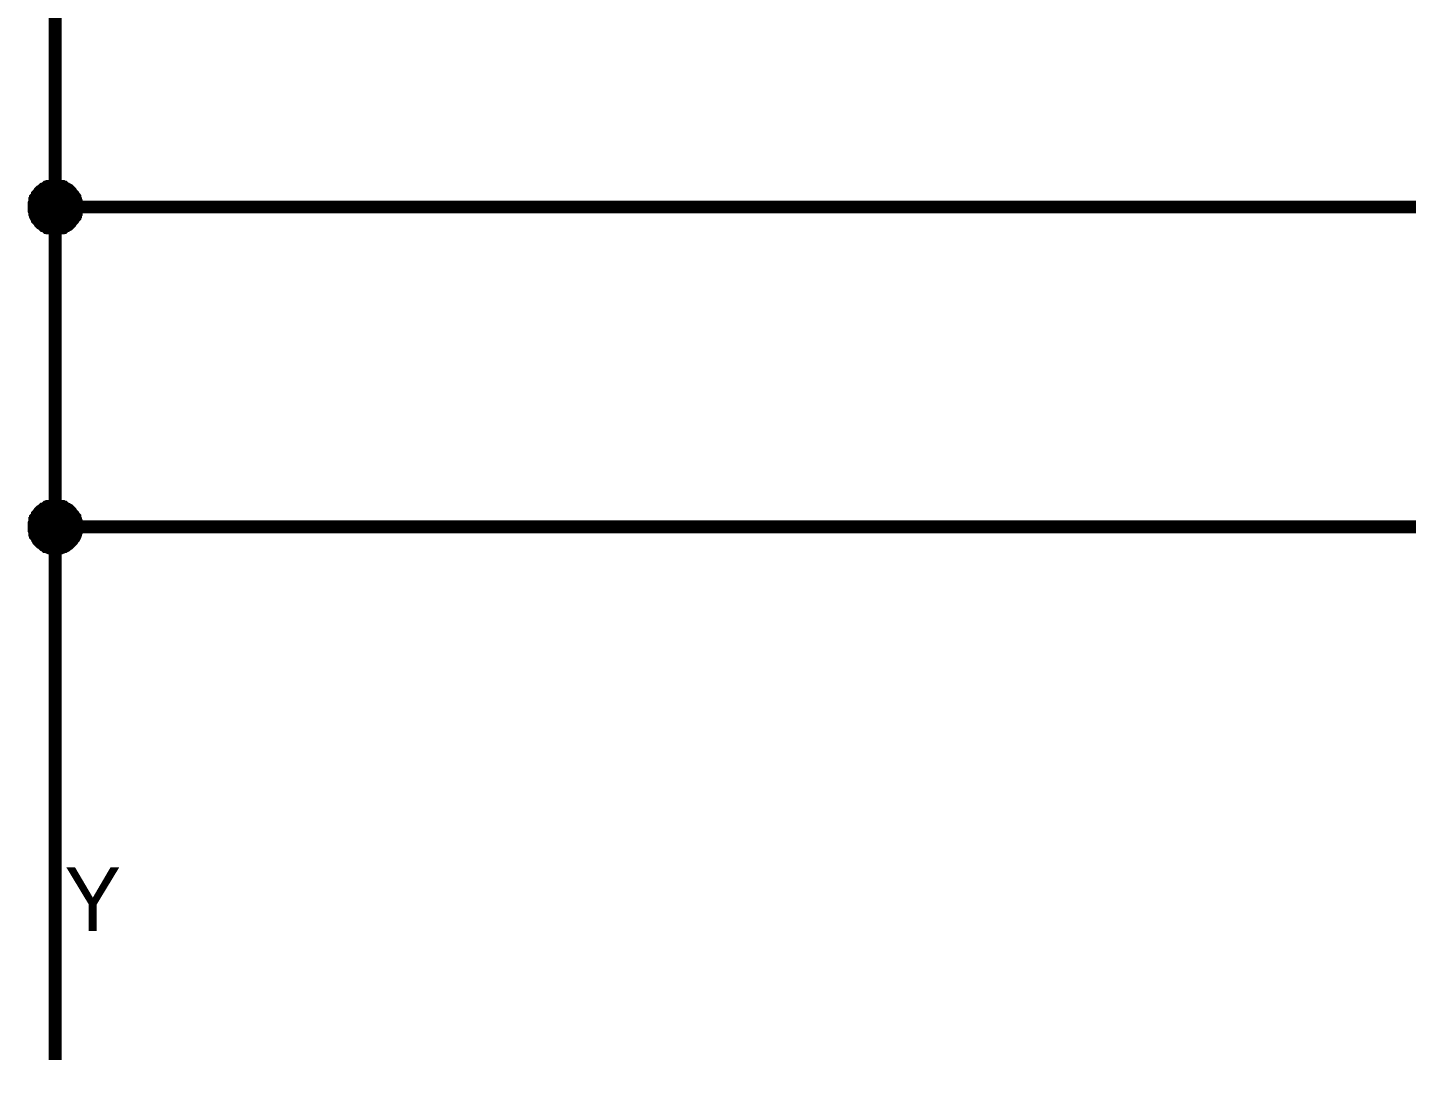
# Model space of a CAD drawing. Header units: millimetres. Extents: x 0 to 841, y 0 to 594.
# Drawn here: x 106.96 to 139.3, y 459.84 to 484.21 of the extents above; entities that cross this region are included whole.
import ezdxf

# ---------------------------------------------------------------- set-up
doc = ezdxf.new("R2010")
doc.units = ezdxf.units.MM
doc.layers.add('Sheet', color=255, linetype='Continuous')

msp = doc.modelspace()

# ---------------------------------------------------------------- linework, layer by layer
at = {"layer": 'Sheet', "const_width": 0.3}
for points in [[(150.094, 514.997), (107.609, 514.997), (107.609, 480), (107.609, 472.497), (107.609, 459.993)], [(107.113, 480), (107.113, 480.031), (107.113, 480.046), (107.113, 480.078), (107.128, 480.109), (107.128, 480.124), (107.128, 480.155), (107.144, 480.171), (107.144, 480.202), (107.159, 480.217), (107.175, 480.233), (107.19, 480.264), (107.19, 480.279), (107.206, 480.295), (107.221, 480.311), (107.237, 480.342), (107.252, 480.357), (107.268, 480.373), (107.299, 480.388), (107.314, 480.404), (107.33, 480.419), (107.346, 480.419), (107.377, 480.435), (107.392, 480.45), (107.408, 480.466), (107.439, 480.466), (107.454, 480.481), (107.485, 480.481), (107.501, 480.481), (107.532, 480.497), (107.563, 480.497), (107.578, 480.497), (107.609, 480.497)], [(107.113, 480), (107.113, 480.031), (107.113, 480.046), (107.113, 480.078), (107.128, 480.109), (107.128, 480.124), (107.128, 480.155), (107.144, 480.171), (107.144, 480.202), (107.159, 480.217), (107.175, 480.233), (107.19, 480.264), (107.19, 480.279), (107.206, 480.295), (107.221, 480.311), (107.237, 480.342), (107.252, 480.357), (107.268, 480.373), (107.299, 480.388), (107.314, 480.404), (107.33, 480.419), (107.346, 480.419), (107.377, 480.435), (107.392, 480.45), (107.408, 480.466), (107.439, 480.466), (107.454, 480.481), (107.485, 480.481), (107.501, 480.481), (107.532, 480.497), (107.563, 480.497), (107.578, 480.497), (107.609, 480.497)], [(107.113, 480), (107.113, 480.031), (107.113, 480.046), (107.113, 480.078), (107.128, 480.109), (107.128, 480.124), (107.128, 480.155), (107.144, 480.171), (107.144, 480.202), (107.159, 480.217), (107.175, 480.233), (107.19, 480.264), (107.19, 480.279), (107.206, 480.295), (107.221, 480.311), (107.237, 480.342), (107.252, 480.357), (107.268, 480.373), (107.299, 480.388), (107.314, 480.404), (107.33, 480.419), (107.346, 480.419), (107.377, 480.435), (107.392, 480.45), (107.408, 480.466), (107.439, 480.466), (107.454, 480.481), (107.485, 480.481), (107.501, 480.481), (107.532, 480.497), (107.563, 480.497), (107.578, 480.497), (107.609, 480.497)], [(107.113, 480), (107.113, 480.031), (107.113, 480.046), (107.113, 480.078), (107.128, 480.109), (107.128, 480.124), (107.128, 480.155), (107.144, 480.171), (107.144, 480.202), (107.159, 480.217), (107.175, 480.233), (107.19, 480.264), (107.19, 480.279), (107.206, 480.295), (107.221, 480.311), (107.237, 480.342), (107.252, 480.357), (107.268, 480.373), (107.299, 480.388), (107.314, 480.404), (107.33, 480.419), (107.346, 480.419), (107.377, 480.435), (107.392, 480.45), (107.408, 480.466), (107.439, 480.466), (107.454, 480.481), (107.485, 480.481), (107.501, 480.481), (107.532, 480.497), (107.563, 480.497), (107.578, 480.497), (107.609, 480.497)], [(107.113, 480), (107.113, 480.031), (107.113, 480.046), (107.113, 480.078), (107.128, 480.109), (107.128, 480.124), (107.128, 480.155), (107.144, 480.171), (107.144, 480.202), (107.159, 480.217), (107.175, 480.233), (107.19, 480.264), (107.19, 480.279), (107.206, 480.295), (107.221, 480.311), (107.237, 480.342), (107.252, 480.357), (107.268, 480.373), (107.299, 480.388), (107.314, 480.404), (107.33, 480.419), (107.346, 480.419), (107.377, 480.435), (107.392, 480.45), (107.408, 480.466), (107.439, 480.466), (107.454, 480.481), (107.485, 480.481), (107.501, 480.481), (107.532, 480.497), (107.563, 480.497), (107.578, 480.497), (107.609, 480.497)], [(107.113, 480), (107.113, 480.031), (107.113, 480.046), (107.113, 480.078), (107.128, 480.109), (107.128, 480.124), (107.128, 480.155), (107.144, 480.171), (107.144, 480.202), (107.159, 480.217), (107.175, 480.233), (107.19, 480.264), (107.19, 480.279), (107.206, 480.295), (107.221, 480.311), (107.237, 480.342), (107.252, 480.357), (107.268, 480.373), (107.299, 480.388), (107.314, 480.404), (107.33, 480.419), (107.346, 480.419), (107.377, 480.435), (107.392, 480.45), (107.408, 480.466), (107.439, 480.466), (107.454, 480.481), (107.485, 480.481), (107.501, 480.481), (107.532, 480.497), (107.563, 480.497), (107.578, 480.497), (107.609, 480.497)], [(107.113, 480), (107.113, 480.031), (107.113, 480.046), (107.113, 480.078), (107.128, 480.109), (107.128, 480.124), (107.128, 480.155), (107.144, 480.171), (107.144, 480.202), (107.159, 480.217), (107.175, 480.233), (107.19, 480.264), (107.19, 480.279), (107.206, 480.295), (107.221, 480.311), (107.237, 480.342), (107.252, 480.357), (107.268, 480.373), (107.299, 480.388), (107.314, 480.404), (107.33, 480.419), (107.346, 480.419), (107.377, 480.435), (107.392, 480.45), (107.408, 480.466), (107.439, 480.466), (107.454, 480.481), (107.485, 480.481), (107.501, 480.481), (107.532, 480.497), (107.563, 480.497), (107.578, 480.497), (107.609, 480.497)], [(107.113, 480), (107.113, 480.031), (107.113, 480.046), (107.113, 480.078), (107.128, 480.109), (107.128, 480.124), (107.128, 480.155), (107.144, 480.171), (107.144, 480.202), (107.159, 480.217), (107.175, 480.233), (107.19, 480.264), (107.19, 480.279), (107.206, 480.295), (107.221, 480.311), (107.237, 480.342), (107.252, 480.357), (107.268, 480.373), (107.299, 480.388), (107.314, 480.404), (107.33, 480.419), (107.346, 480.419), (107.377, 480.435), (107.392, 480.45), (107.408, 480.466), (107.439, 480.466), (107.454, 480.481), (107.485, 480.481), (107.501, 480.481), (107.532, 480.497), (107.563, 480.497), (107.578, 480.497), (107.609, 480.497)], [(107.609, 480.497), (107.609, 480.497)], [(107.609, 480.497), (107.641, 480.497), (107.656, 480.497), (107.687, 480.497), (107.718, 480.481), (107.734, 480.481), (107.765, 480.481), (107.78, 480.466), (107.811, 480.466), (107.827, 480.45), (107.858, 480.435), (107.873, 480.419), (107.889, 480.419), (107.92, 480.404), (107.936, 480.388), (107.951, 480.373), (107.967, 480.357), (107.982, 480.342), (107.998, 480.311), (108.013, 480.295), (108.029, 480.279), (108.044, 480.264), (108.06, 480.233), (108.075, 480.217), (108.075, 480.202), (108.091, 480.171), (108.091, 480.155), (108.106, 480.124), (108.106, 480.109), (108.122, 480.078), (108.122, 480.046), (108.122, 480.031), (108.122, 480)], [(107.609, 480.497), (107.609, 480.497)], [(107.609, 480.497), (107.641, 480.497), (107.656, 480.497), (107.687, 480.497), (107.718, 480.481), (107.734, 480.481), (107.765, 480.481), (107.78, 480.466), (107.811, 480.466), (107.827, 480.45), (107.858, 480.435), (107.873, 480.419), (107.889, 480.419), (107.92, 480.404), (107.936, 480.388), (107.951, 480.373), (107.967, 480.357), (107.982, 480.342), (107.998, 480.311), (108.013, 480.295), (108.029, 480.279), (108.044, 480.264), (108.06, 480.233), (108.075, 480.217), (108.075, 480.202), (108.091, 480.171), (108.091, 480.155), (108.106, 480.124), (108.106, 480.109), (108.122, 480.078), (108.122, 480.046), (108.122, 480.031), (108.122, 480)], [(107.609, 480.497), (107.609, 480.497)], [(107.609, 480.497), (107.641, 480.497), (107.656, 480.497), (107.687, 480.497), (107.718, 480.481), (107.734, 480.481), (107.765, 480.481), (107.78, 480.466), (107.811, 480.466), (107.827, 480.45), (107.858, 480.435), (107.873, 480.419), (107.889, 480.419), (107.92, 480.404), (107.936, 480.388), (107.951, 480.373), (107.967, 480.357), (107.982, 480.342), (107.998, 480.311), (108.013, 480.295), (108.029, 480.279), (108.044, 480.264), (108.06, 480.233), (108.075, 480.217), (108.075, 480.202), (108.091, 480.171), (108.091, 480.155), (108.106, 480.124), (108.106, 480.109), (108.122, 480.078), (108.122, 480.046), (108.122, 480.031), (108.122, 480)], [(107.609, 480.497), (107.609, 480.497)], [(107.609, 480.497), (107.641, 480.497), (107.656, 480.497), (107.687, 480.497), (107.718, 480.481), (107.734, 480.481), (107.765, 480.481), (107.78, 480.466), (107.811, 480.466), (107.827, 480.45), (107.858, 480.435), (107.873, 480.419), (107.889, 480.419), (107.92, 480.404), (107.936, 480.388), (107.951, 480.373), (107.967, 480.357), (107.982, 480.342), (107.998, 480.311), (108.013, 480.295), (108.029, 480.279), (108.044, 480.264), (108.06, 480.233), (108.075, 480.217), (108.075, 480.202), (108.091, 480.171), (108.091, 480.155), (108.106, 480.124), (108.106, 480.109), (108.122, 480.078), (108.122, 480.046), (108.122, 480.031), (108.122, 480)], [(107.609, 480.497), (107.609, 480.497)], [(107.609, 480.497), (107.641, 480.497), (107.656, 480.497), (107.687, 480.497), (107.718, 480.481), (107.734, 480.481), (107.765, 480.481), (107.78, 480.466), (107.811, 480.466), (107.827, 480.45), (107.858, 480.435), (107.873, 480.419), (107.889, 480.419), (107.92, 480.404), (107.936, 480.388), (107.951, 480.373), (107.967, 480.357), (107.982, 480.342), (107.998, 480.311), (108.013, 480.295), (108.029, 480.279), (108.044, 480.264), (108.06, 480.233), (108.075, 480.217), (108.075, 480.202), (108.091, 480.171), (108.091, 480.155), (108.106, 480.124), (108.106, 480.109), (108.122, 480.078), (108.122, 480.046), (108.122, 480.031), (108.122, 480)], [(107.609, 480.497), (107.609, 480.497)], [(107.609, 480.497), (107.641, 480.497), (107.656, 480.497), (107.687, 480.497), (107.718, 480.481), (107.734, 480.481), (107.765, 480.481), (107.78, 480.466), (107.811, 480.466), (107.827, 480.45), (107.858, 480.435), (107.873, 480.419), (107.889, 480.419), (107.92, 480.404), (107.936, 480.388), (107.951, 480.373), (107.967, 480.357), (107.982, 480.342), (107.998, 480.311), (108.013, 480.295), (108.029, 480.279), (108.044, 480.264), (108.06, 480.233), (108.075, 480.217), (108.075, 480.202), (108.091, 480.171), (108.091, 480.155), (108.106, 480.124), (108.106, 480.109), (108.122, 480.078), (108.122, 480.046), (108.122, 480.031), (108.122, 480)], [(107.609, 480.497), (107.609, 480.497)], [(107.609, 480.497), (107.641, 480.497), (107.656, 480.497), (107.687, 480.497), (107.718, 480.481), (107.734, 480.481), (107.765, 480.481), (107.78, 480.466), (107.811, 480.466), (107.827, 480.45), (107.858, 480.435), (107.873, 480.419), (107.889, 480.419), (107.92, 480.404), (107.936, 480.388), (107.951, 480.373), (107.967, 480.357), (107.982, 480.342), (107.998, 480.311), (108.013, 480.295), (108.029, 480.279), (108.044, 480.264), (108.06, 480.233), (108.075, 480.217), (108.075, 480.202), (108.091, 480.171), (108.091, 480.155), (108.106, 480.124), (108.106, 480.109), (108.122, 480.078), (108.122, 480.046), (108.122, 480.031), (108.122, 480)], [(107.609, 480.497), (107.609, 480.497)], [(107.609, 480.497), (107.641, 480.497), (107.656, 480.497), (107.687, 480.497), (107.718, 480.481), (107.734, 480.481), (107.765, 480.481), (107.78, 480.466), (107.811, 480.466), (107.827, 480.45), (107.858, 480.435), (107.873, 480.419), (107.889, 480.419), (107.92, 480.404), (107.936, 480.388), (107.951, 480.373), (107.967, 480.357), (107.982, 480.342), (107.998, 480.311), (108.013, 480.295), (108.029, 480.279), (108.044, 480.264), (108.06, 480.233), (108.075, 480.217), (108.075, 480.202), (108.091, 480.171), (108.091, 480.155), (108.106, 480.124), (108.106, 480.109), (108.122, 480.078), (108.122, 480.046), (108.122, 480.031), (108.122, 480)], [(107.609, 479.487), (107.578, 479.487), (107.563, 479.487), (107.532, 479.487), (107.501, 479.503), (107.485, 479.503), (107.454, 479.503), (107.439, 479.518), (107.408, 479.518), (107.392, 479.534), (107.377, 479.549), (107.346, 479.565), (107.33, 479.565), (107.314, 479.58), (107.299, 479.596), (107.268, 479.612), (107.252, 479.627), (107.237, 479.658), (107.221, 479.674), (107.206, 479.689), (107.19, 479.705), (107.19, 479.736), (107.175, 479.751), (107.159, 479.767), (107.144, 479.798), (107.144, 479.813), (107.128, 479.845), (107.128, 479.86), (107.128, 479.891), (107.113, 479.922), (107.113, 479.938), (107.113, 479.969), (107.113, 480)], [(107.113, 480), (107.113, 480)], [(107.609, 479.487), (107.578, 479.487), (107.563, 479.487), (107.532, 479.487), (107.501, 479.503), (107.485, 479.503), (107.454, 479.503), (107.439, 479.518), (107.408, 479.518), (107.392, 479.534), (107.377, 479.549), (107.346, 479.565), (107.33, 479.565), (107.314, 479.58), (107.299, 479.596), (107.268, 479.612), (107.252, 479.627), (107.237, 479.658), (107.221, 479.674), (107.206, 479.689), (107.19, 479.705), (107.19, 479.736), (107.175, 479.751), (107.159, 479.767), (107.144, 479.798), (107.144, 479.813), (107.128, 479.845), (107.128, 479.86), (107.128, 479.891), (107.113, 479.922), (107.113, 479.938), (107.113, 479.969), (107.113, 480)], [(107.113, 480), (107.113, 480)], [(107.609, 479.487), (107.578, 479.487), (107.563, 479.487), (107.532, 479.487), (107.501, 479.503), (107.485, 479.503), (107.454, 479.503), (107.439, 479.518), (107.408, 479.518), (107.392, 479.534), (107.377, 479.549), (107.346, 479.565), (107.33, 479.565), (107.314, 479.58), (107.299, 479.596), (107.268, 479.612), (107.252, 479.627), (107.237, 479.658), (107.221, 479.674), (107.206, 479.689), (107.19, 479.705), (107.19, 479.736), (107.175, 479.751), (107.159, 479.767), (107.144, 479.798), (107.144, 479.813), (107.128, 479.845), (107.128, 479.86), (107.128, 479.891), (107.113, 479.922), (107.113, 479.938), (107.113, 479.969), (107.113, 480)], [(107.113, 480), (107.113, 480)], [(107.609, 479.487), (107.578, 479.487), (107.563, 479.487), (107.532, 479.487), (107.501, 479.503), (107.485, 479.503), (107.454, 479.503), (107.439, 479.518), (107.408, 479.518), (107.392, 479.534), (107.377, 479.549), (107.346, 479.565), (107.33, 479.565), (107.314, 479.58), (107.299, 479.596), (107.268, 479.612), (107.252, 479.627), (107.237, 479.658), (107.221, 479.674), (107.206, 479.689), (107.19, 479.705), (107.19, 479.736), (107.175, 479.751), (107.159, 479.767), (107.144, 479.798), (107.144, 479.813), (107.128, 479.845), (107.128, 479.86), (107.128, 479.891), (107.113, 479.922), (107.113, 479.938), (107.113, 479.969), (107.113, 480)], [(107.113, 480), (107.113, 480)], [(107.609, 479.487), (107.578, 479.487), (107.563, 479.487), (107.532, 479.487), (107.501, 479.503), (107.485, 479.503), (107.454, 479.503), (107.439, 479.518), (107.408, 479.518), (107.392, 479.534), (107.377, 479.549), (107.346, 479.565), (107.33, 479.565), (107.314, 479.58), (107.299, 479.596), (107.268, 479.612), (107.252, 479.627), (107.237, 479.658), (107.221, 479.674), (107.206, 479.689), (107.19, 479.705), (107.19, 479.736), (107.175, 479.751), (107.159, 479.767), (107.144, 479.798), (107.144, 479.813), (107.128, 479.845), (107.128, 479.86), (107.128, 479.891), (107.113, 479.922), (107.113, 479.938), (107.113, 479.969), (107.113, 480)], [(107.113, 480), (107.113, 480)], [(107.609, 479.487), (107.578, 479.487), (107.563, 479.487), (107.532, 479.487), (107.501, 479.503), (107.485, 479.503), (107.454, 479.503), (107.439, 479.518), (107.408, 479.518), (107.392, 479.534), (107.377, 479.549), (107.346, 479.565), (107.33, 479.565), (107.314, 479.58), (107.299, 479.596), (107.268, 479.612), (107.252, 479.627), (107.237, 479.658), (107.221, 479.674), (107.206, 479.689), (107.19, 479.705), (107.19, 479.736), (107.175, 479.751), (107.159, 479.767), (107.144, 479.798), (107.144, 479.813), (107.128, 479.845), (107.128, 479.86), (107.128, 479.891), (107.113, 479.922), (107.113, 479.938), (107.113, 479.969), (107.113, 480)], [(107.113, 480), (107.113, 480)], [(107.609, 479.487), (107.578, 479.487), (107.563, 479.487), (107.532, 479.487), (107.501, 479.503), (107.485, 479.503), (107.454, 479.503), (107.439, 479.518), (107.408, 479.518), (107.392, 479.534), (107.377, 479.549), (107.346, 479.565), (107.33, 479.565), (107.314, 479.58), (107.299, 479.596), (107.268, 479.612), (107.252, 479.627), (107.237, 479.658), (107.221, 479.674), (107.206, 479.689), (107.19, 479.705), (107.19, 479.736), (107.175, 479.751), (107.159, 479.767), (107.144, 479.798), (107.144, 479.813), (107.128, 479.845), (107.128, 479.86), (107.128, 479.891), (107.113, 479.922), (107.113, 479.938), (107.113, 479.969), (107.113, 480)], [(107.113, 480), (107.113, 480)], [(107.609, 479.487), (107.578, 479.487), (107.563, 479.487), (107.532, 479.487), (107.501, 479.503), (107.485, 479.503), (107.454, 479.503), (107.439, 479.518), (107.408, 479.518), (107.392, 479.534), (107.377, 479.549), (107.346, 479.565), (107.33, 479.565), (107.314, 479.58), (107.299, 479.596), (107.268, 479.612), (107.252, 479.627), (107.237, 479.658), (107.221, 479.674), (107.206, 479.689), (107.19, 479.705), (107.19, 479.736), (107.175, 479.751), (107.159, 479.767), (107.144, 479.798), (107.144, 479.813), (107.128, 479.845), (107.128, 479.86), (107.128, 479.891), (107.113, 479.922), (107.113, 479.938), (107.113, 479.969), (107.113, 480)], [(107.113, 480), (107.113, 480)], [(140.11, 480), (107.609, 480)], [(108.122, 480), (108.122, 479.969), (108.122, 479.938), (108.122, 479.922), (108.106, 479.891), (108.106, 479.86), (108.091, 479.845), (108.091, 479.813), (108.075, 479.798), (108.075, 479.767), (108.06, 479.751), (108.044, 479.736), (108.029, 479.705), (108.013, 479.689), (107.998, 479.674), (107.982, 479.658), (107.967, 479.627), (107.951, 479.612), (107.936, 479.596), (107.92, 479.58), (107.889, 479.565), (107.873, 479.565), (107.858, 479.549), (107.827, 479.534), (107.811, 479.518), (107.78, 479.518), (107.765, 479.503), (107.734, 479.503), (107.718, 479.503), (107.687, 479.487), (107.656, 479.487), (107.641, 479.487), (107.609, 479.487)], [(108.122, 480), (108.122, 479.969), (108.122, 479.938), (108.122, 479.922), (108.106, 479.891), (108.106, 479.86), (108.091, 479.845), (108.091, 479.813), (108.075, 479.798), (108.075, 479.767), (108.06, 479.751), (108.044, 479.736), (108.029, 479.705), (108.013, 479.689), (107.998, 479.674), (107.982, 479.658), (107.967, 479.627), (107.951, 479.612), (107.936, 479.596), (107.92, 479.58), (107.889, 479.565), (107.873, 479.565), (107.858, 479.549), (107.827, 479.534), (107.811, 479.518), (107.78, 479.518), (107.765, 479.503), (107.734, 479.503), (107.718, 479.503), (107.687, 479.487), (107.656, 479.487), (107.641, 479.487), (107.609, 479.487)], [(108.122, 480), (108.122, 479.969), (108.122, 479.938), (108.122, 479.922), (108.106, 479.891), (108.106, 479.86), (108.091, 479.845), (108.091, 479.813), (108.075, 479.798), (108.075, 479.767), (108.06, 479.751), (108.044, 479.736), (108.029, 479.705), (108.013, 479.689), (107.998, 479.674), (107.982, 479.658), (107.967, 479.627), (107.951, 479.612), (107.936, 479.596), (107.92, 479.58), (107.889, 479.565), (107.873, 479.565), (107.858, 479.549), (107.827, 479.534), (107.811, 479.518), (107.78, 479.518), (107.765, 479.503), (107.734, 479.503), (107.718, 479.503), (107.687, 479.487), (107.656, 479.487), (107.641, 479.487), (107.609, 479.487)], [(108.122, 480), (108.122, 479.969), (108.122, 479.938), (108.122, 479.922), (108.106, 479.891), (108.106, 479.86), (108.091, 479.845), (108.091, 479.813), (108.075, 479.798), (108.075, 479.767), (108.06, 479.751), (108.044, 479.736), (108.029, 479.705), (108.013, 479.689), (107.998, 479.674), (107.982, 479.658), (107.967, 479.627), (107.951, 479.612), (107.936, 479.596), (107.92, 479.58), (107.889, 479.565), (107.873, 479.565), (107.858, 479.549), (107.827, 479.534), (107.811, 479.518), (107.78, 479.518), (107.765, 479.503), (107.734, 479.503), (107.718, 479.503), (107.687, 479.487), (107.656, 479.487), (107.641, 479.487), (107.609, 479.487)], [(108.122, 480), (108.122, 479.969), (108.122, 479.938), (108.122, 479.922), (108.106, 479.891), (108.106, 479.86), (108.091, 479.845), (108.091, 479.813), (108.075, 479.798), (108.075, 479.767), (108.06, 479.751), (108.044, 479.736), (108.029, 479.705), (108.013, 479.689), (107.998, 479.674), (107.982, 479.658), (107.967, 479.627), (107.951, 479.612), (107.936, 479.596), (107.92, 479.58), (107.889, 479.565), (107.873, 479.565), (107.858, 479.549), (107.827, 479.534), (107.811, 479.518), (107.78, 479.518), (107.765, 479.503), (107.734, 479.503), (107.718, 479.503), (107.687, 479.487), (107.656, 479.487), (107.641, 479.487), (107.609, 479.487)], [(108.122, 480), (108.122, 479.969), (108.122, 479.938), (108.122, 479.922), (108.106, 479.891), (108.106, 479.86), (108.091, 479.845), (108.091, 479.813), (108.075, 479.798), (108.075, 479.767), (108.06, 479.751), (108.044, 479.736), (108.029, 479.705), (108.013, 479.689), (107.998, 479.674), (107.982, 479.658), (107.967, 479.627), (107.951, 479.612), (107.936, 479.596), (107.92, 479.58), (107.889, 479.565), (107.873, 479.565), (107.858, 479.549), (107.827, 479.534), (107.811, 479.518), (107.78, 479.518), (107.765, 479.503), (107.734, 479.503), (107.718, 479.503), (107.687, 479.487), (107.656, 479.487), (107.641, 479.487), (107.609, 479.487)], [(108.122, 480), (108.122, 479.969), (108.122, 479.938), (108.122, 479.922), (108.106, 479.891), (108.106, 479.86), (108.091, 479.845), (108.091, 479.813), (108.075, 479.798), (108.075, 479.767), (108.06, 479.751), (108.044, 479.736), (108.029, 479.705), (108.013, 479.689), (107.998, 479.674), (107.982, 479.658), (107.967, 479.627), (107.951, 479.612), (107.936, 479.596), (107.92, 479.58), (107.889, 479.565), (107.873, 479.565), (107.858, 479.549), (107.827, 479.534), (107.811, 479.518), (107.78, 479.518), (107.765, 479.503), (107.734, 479.503), (107.718, 479.503), (107.687, 479.487), (107.656, 479.487), (107.641, 479.487), (107.609, 479.487)], [(108.122, 480), (108.122, 479.969), (108.122, 479.938), (108.122, 479.922), (108.106, 479.891), (108.106, 479.86), (108.091, 479.845), (108.091, 479.813), (108.075, 479.798), (108.075, 479.767), (108.06, 479.751), (108.044, 479.736), (108.029, 479.705), (108.013, 479.689), (107.998, 479.674), (107.982, 479.658), (107.967, 479.627), (107.951, 479.612), (107.936, 479.596), (107.92, 479.58), (107.889, 479.565), (107.873, 479.565), (107.858, 479.549), (107.827, 479.534), (107.811, 479.518), (107.78, 479.518), (107.765, 479.503), (107.734, 479.503), (107.718, 479.503), (107.687, 479.487), (107.656, 479.487), (107.641, 479.487), (107.609, 479.487)], [(108.122, 480), (108.122, 480), (108.122, 480), (108.122, 480), (108.122, 480), (108.122, 480), (108.122, 480), (108.122, 480), (108.122, 480), (108.122, 480), (108.122, 480), (108.122, 480), (108.122, 480), (108.122, 480), (108.122, 480), (108.122, 480), (108.122, 480), (108.122, 480), (108.122, 480), (108.122, 480), (108.122, 480), (108.122, 480), (108.122, 480), (108.122, 480), (108.122, 480), (108.122, 480), (108.122, 480), (108.122, 480), (108.122, 480), (108.122, 480), (108.122, 480), (108.122, 480), (108.122, 480)], [(108.122, 480), (108.122, 480)], [(108.122, 480), (108.122, 480), (108.122, 480), (108.122, 480), (108.122, 480), (108.122, 480), (108.122, 480), (108.122, 480), (108.122, 480), (108.122, 480), (108.122, 480), (108.122, 480), (108.122, 480), (108.122, 480), (108.122, 480), (108.122, 480), (108.122, 480), (108.122, 480), (108.122, 480), (108.122, 480), (108.122, 480), (108.122, 480), (108.122, 480), (108.122, 480), (108.122, 480), (108.122, 480), (108.122, 480), (108.122, 480), (108.122, 480), (108.122, 480), (108.122, 480), (108.122, 480), (108.122, 480)], [(108.122, 480), (108.122, 480)], [(108.122, 480), (108.122, 480), (108.122, 480), (108.122, 480), (108.122, 480), (108.122, 480), (108.122, 480), (108.122, 480), (108.122, 480), (108.122, 480), (108.122, 480), (108.122, 480), (108.122, 480), (108.122, 480), (108.122, 480), (108.122, 480), (108.122, 480), (108.122, 480), (108.122, 480), (108.122, 480), (108.122, 480), (108.122, 480), (108.122, 480), (108.122, 480), (108.122, 480), (108.122, 480), (108.122, 480), (108.122, 480), (108.122, 480), (108.122, 480), (108.122, 480), (108.122, 480), (108.122, 480)], [(108.122, 480), (108.122, 480)], [(108.122, 480), (108.122, 480), (108.122, 480), (108.122, 480), (108.122, 480), (108.122, 480), (108.122, 480), (108.122, 480), (108.122, 480), (108.122, 480), (108.122, 480), (108.122, 480), (108.122, 480), (108.122, 480), (108.122, 480), (108.122, 480), (108.122, 480), (108.122, 480), (108.122, 480), (108.122, 480), (108.122, 480), (108.122, 480), (108.122, 480), (108.122, 480), (108.122, 480), (108.122, 480), (108.122, 480), (108.122, 480), (108.122, 480), (108.122, 480), (108.122, 480), (108.122, 480), (108.122, 480)], [(108.122, 480), (108.122, 480)], [(108.122, 480), (108.122, 480), (108.122, 480), (108.122, 480), (108.122, 480), (108.122, 480), (108.122, 480), (108.122, 480), (108.122, 480), (108.122, 480), (108.122, 480), (108.122, 480), (108.122, 480), (108.122, 480), (108.122, 480), (108.122, 480), (108.122, 480), (108.122, 480), (108.122, 480), (108.122, 480), (108.122, 480), (108.122, 480), (108.122, 480), (108.122, 480), (108.122, 480), (108.122, 480), (108.122, 480), (108.122, 480), (108.122, 480), (108.122, 480), (108.122, 480), (108.122, 480), (108.122, 480)], [(108.122, 480), (108.122, 480)], [(108.122, 480), (108.122, 480), (108.122, 480), (108.122, 480), (108.122, 480), (108.122, 480), (108.122, 480), (108.122, 480), (108.122, 480), (108.122, 480), (108.122, 480), (108.122, 480), (108.122, 480), (108.122, 480), (108.122, 480), (108.122, 480), (108.122, 480), (108.122, 480), (108.122, 480), (108.122, 480), (108.122, 480), (108.122, 480), (108.122, 480), (108.122, 480), (108.122, 480), (108.122, 480), (108.122, 480), (108.122, 480), (108.122, 480), (108.122, 480), (108.122, 480), (108.122, 480), (108.122, 480)], [(108.122, 480), (108.122, 480)], [(108.122, 480), (108.122, 480), (108.122, 480), (108.122, 480), (108.122, 480), (108.122, 480), (108.122, 480), (108.122, 480), (108.122, 480), (108.122, 480), (108.122, 480), (108.122, 480), (108.122, 480), (108.122, 480), (108.122, 480), (108.122, 480), (108.122, 480), (108.122, 480), (108.122, 480), (108.122, 480), (108.122, 480), (108.122, 480), (108.122, 480), (108.122, 480), (108.122, 480), (108.122, 480), (108.122, 480), (108.122, 480), (108.122, 480), (108.122, 480), (108.122, 480), (108.122, 480), (108.122, 480)], [(108.122, 480), (108.122, 480)], [(108.122, 480), (108.122, 480), (108.122, 480), (108.122, 480), (108.122, 480), (108.122, 480), (108.122, 480), (108.122, 480), (108.122, 480), (108.122, 480), (108.122, 480), (108.122, 480), (108.122, 480), (108.122, 480), (108.122, 480), (108.122, 480), (108.122, 480), (108.122, 480), (108.122, 480), (108.122, 480), (108.122, 480), (108.122, 480), (108.122, 480), (108.122, 480), (108.122, 480), (108.122, 480), (108.122, 480), (108.122, 480), (108.122, 480), (108.122, 480), (108.122, 480), (108.122, 480), (108.122, 480)], [(108.122, 480), (108.122, 480)], [(107.113, 472.497), (107.113, 472.528), (107.113, 472.544), (107.113, 472.575), (107.128, 472.606), (107.128, 472.621), (107.128, 472.653), (107.144, 472.668), (107.144, 472.699), (107.159, 472.715), (107.175, 472.73), (107.19, 472.761), (107.19, 472.777), (107.206, 472.792), (107.221, 472.808), (107.237, 472.839), (107.252, 472.854), (107.268, 472.87), (107.299, 472.886), (107.314, 472.901), (107.33, 472.917), (107.346, 472.917), (107.377, 472.932), (107.392, 472.948), (107.408, 472.963), (107.439, 472.963), (107.454, 472.979), (107.485, 472.979), (107.501, 472.979), (107.532, 472.994), (107.563, 472.994), (107.578, 472.994), (107.609, 472.994)], [(107.113, 472.497), (107.113, 472.528), (107.113, 472.544), (107.113, 472.575), (107.128, 472.606), (107.128, 472.621), (107.128, 472.653), (107.144, 472.668), (107.144, 472.699), (107.159, 472.715), (107.175, 472.73), (107.19, 472.761), (107.19, 472.777), (107.206, 472.792), (107.221, 472.808), (107.237, 472.839), (107.252, 472.854), (107.268, 472.87), (107.299, 472.886), (107.314, 472.901), (107.33, 472.917), (107.346, 472.917), (107.377, 472.932), (107.392, 472.948), (107.408, 472.963), (107.439, 472.963), (107.454, 472.979), (107.485, 472.979), (107.501, 472.979), (107.532, 472.994), (107.563, 472.994), (107.578, 472.994), (107.609, 472.994)], [(107.113, 472.497), (107.113, 472.528), (107.113, 472.544), (107.113, 472.575), (107.128, 472.606), (107.128, 472.621), (107.128, 472.653), (107.144, 472.668), (107.144, 472.699), (107.159, 472.715), (107.175, 472.73), (107.19, 472.761), (107.19, 472.777), (107.206, 472.792), (107.221, 472.808), (107.237, 472.839), (107.252, 472.854), (107.268, 472.87), (107.299, 472.886), (107.314, 472.901), (107.33, 472.917), (107.346, 472.917), (107.377, 472.932), (107.392, 472.948), (107.408, 472.963), (107.439, 472.963), (107.454, 472.979), (107.485, 472.979), (107.501, 472.979), (107.532, 472.994), (107.563, 472.994), (107.578, 472.994), (107.609, 472.994)], [(107.113, 472.497), (107.113, 472.528), (107.113, 472.544), (107.113, 472.575), (107.128, 472.606), (107.128, 472.621), (107.128, 472.653), (107.144, 472.668), (107.144, 472.699), (107.159, 472.715), (107.175, 472.73), (107.19, 472.761), (107.19, 472.777), (107.206, 472.792), (107.221, 472.808), (107.237, 472.839), (107.252, 472.854), (107.268, 472.87), (107.299, 472.886), (107.314, 472.901), (107.33, 472.917), (107.346, 472.917), (107.377, 472.932), (107.392, 472.948), (107.408, 472.963), (107.439, 472.963), (107.454, 472.979), (107.485, 472.979), (107.501, 472.979), (107.532, 472.994), (107.563, 472.994), (107.578, 472.994), (107.609, 472.994)], [(107.113, 472.497), (107.113, 472.528), (107.113, 472.544), (107.113, 472.575), (107.128, 472.606), (107.128, 472.621), (107.128, 472.653), (107.144, 472.668), (107.144, 472.699), (107.159, 472.715), (107.175, 472.73), (107.19, 472.761), (107.19, 472.777), (107.206, 472.792), (107.221, 472.808), (107.237, 472.839), (107.252, 472.854), (107.268, 472.87), (107.299, 472.886), (107.314, 472.901), (107.33, 472.917), (107.346, 472.917), (107.377, 472.932), (107.392, 472.948), (107.408, 472.963), (107.439, 472.963), (107.454, 472.979), (107.485, 472.979), (107.501, 472.979), (107.532, 472.994), (107.563, 472.994), (107.578, 472.994), (107.609, 472.994)], [(107.113, 472.497), (107.113, 472.528), (107.113, 472.544), (107.113, 472.575), (107.128, 472.606), (107.128, 472.621), (107.128, 472.653), (107.144, 472.668), (107.144, 472.699), (107.159, 472.715), (107.175, 472.73), (107.19, 472.761), (107.19, 472.777), (107.206, 472.792), (107.221, 472.808), (107.237, 472.839), (107.252, 472.854), (107.268, 472.87), (107.299, 472.886), (107.314, 472.901), (107.33, 472.917), (107.346, 472.917), (107.377, 472.932), (107.392, 472.948), (107.408, 472.963), (107.439, 472.963), (107.454, 472.979), (107.485, 472.979), (107.501, 472.979), (107.532, 472.994), (107.563, 472.994), (107.578, 472.994), (107.609, 472.994)], [(107.113, 472.497), (107.113, 472.528), (107.113, 472.544), (107.113, 472.575), (107.128, 472.606), (107.128, 472.621), (107.128, 472.653), (107.144, 472.668), (107.144, 472.699), (107.159, 472.715), (107.175, 472.73), (107.19, 472.761), (107.19, 472.777), (107.206, 472.792), (107.221, 472.808), (107.237, 472.839), (107.252, 472.854), (107.268, 472.87), (107.299, 472.886), (107.314, 472.901), (107.33, 472.917), (107.346, 472.917), (107.377, 472.932), (107.392, 472.948), (107.408, 472.963), (107.439, 472.963), (107.454, 472.979), (107.485, 472.979), (107.501, 472.979), (107.532, 472.994), (107.563, 472.994), (107.578, 472.994), (107.609, 472.994)], [(107.113, 472.497), (107.113, 472.528), (107.113, 472.544), (107.113, 472.575), (107.128, 472.606), (107.128, 472.621), (107.128, 472.653), (107.144, 472.668), (107.144, 472.699), (107.159, 472.715), (107.175, 472.73), (107.19, 472.761), (107.19, 472.777), (107.206, 472.792), (107.221, 472.808), (107.237, 472.839), (107.252, 472.854), (107.268, 472.87), (107.299, 472.886), (107.314, 472.901), (107.33, 472.917), (107.346, 472.917), (107.377, 472.932), (107.392, 472.948), (107.408, 472.963), (107.439, 472.963), (107.454, 472.979), (107.485, 472.979), (107.501, 472.979), (107.532, 472.994), (107.563, 472.994), (107.578, 472.994), (107.609, 472.994)], [(107.609, 472.994), (107.609, 472.994)], [(107.609, 472.994), (107.641, 472.994), (107.656, 472.994), (107.687, 472.994), (107.718, 472.979), (107.734, 472.979), (107.765, 472.979), (107.78, 472.963), (107.811, 472.963), (107.827, 472.948), (107.858, 472.932), (107.873, 472.917), (107.889, 472.917), (107.92, 472.901), (107.936, 472.886), (107.951, 472.87), (107.967, 472.854), (107.982, 472.839), (107.998, 472.808), (108.013, 472.792), (108.029, 472.777), (108.044, 472.761), (108.06, 472.73), (108.075, 472.715), (108.075, 472.699), (108.091, 472.668), (108.091, 472.653), (108.106, 472.621), (108.106, 472.606), (108.122, 472.575), (108.122, 472.544), (108.122, 472.528), (108.122, 472.497)], [(107.609, 472.994), (107.609, 472.994)], [(107.609, 472.994), (107.641, 472.994), (107.656, 472.994), (107.687, 472.994), (107.718, 472.979), (107.734, 472.979), (107.765, 472.979), (107.78, 472.963), (107.811, 472.963), (107.827, 472.948), (107.858, 472.932), (107.873, 472.917), (107.889, 472.917), (107.92, 472.901), (107.936, 472.886), (107.951, 472.87), (107.967, 472.854), (107.982, 472.839), (107.998, 472.808), (108.013, 472.792), (108.029, 472.777), (108.044, 472.761), (108.06, 472.73), (108.075, 472.715), (108.075, 472.699), (108.091, 472.668), (108.091, 472.653), (108.106, 472.621), (108.106, 472.606), (108.122, 472.575), (108.122, 472.544), (108.122, 472.528), (108.122, 472.497)], [(107.609, 472.994), (107.609, 472.994)], [(107.609, 472.994), (107.641, 472.994), (107.656, 472.994), (107.687, 472.994), (107.718, 472.979), (107.734, 472.979), (107.765, 472.979), (107.78, 472.963), (107.811, 472.963), (107.827, 472.948), (107.858, 472.932), (107.873, 472.917), (107.889, 472.917), (107.92, 472.901), (107.936, 472.886), (107.951, 472.87), (107.967, 472.854), (107.982, 472.839), (107.998, 472.808), (108.013, 472.792), (108.029, 472.777), (108.044, 472.761), (108.06, 472.73), (108.075, 472.715), (108.075, 472.699), (108.091, 472.668), (108.091, 472.653), (108.106, 472.621), (108.106, 472.606), (108.122, 472.575), (108.122, 472.544), (108.122, 472.528), (108.122, 472.497)], [(107.609, 472.994), (107.609, 472.994)], [(107.609, 472.994), (107.641, 472.994), (107.656, 472.994), (107.687, 472.994), (107.718, 472.979), (107.734, 472.979), (107.765, 472.979), (107.78, 472.963), (107.811, 472.963), (107.827, 472.948), (107.858, 472.932), (107.873, 472.917), (107.889, 472.917), (107.92, 472.901), (107.936, 472.886), (107.951, 472.87), (107.967, 472.854), (107.982, 472.839), (107.998, 472.808), (108.013, 472.792), (108.029, 472.777), (108.044, 472.761), (108.06, 472.73), (108.075, 472.715), (108.075, 472.699), (108.091, 472.668), (108.091, 472.653), (108.106, 472.621), (108.106, 472.606), (108.122, 472.575), (108.122, 472.544), (108.122, 472.528), (108.122, 472.497)], [(107.609, 472.994), (107.609, 472.994)], [(107.609, 472.994), (107.641, 472.994), (107.656, 472.994), (107.687, 472.994), (107.718, 472.979), (107.734, 472.979), (107.765, 472.979), (107.78, 472.963), (107.811, 472.963), (107.827, 472.948), (107.858, 472.932), (107.873, 472.917), (107.889, 472.917), (107.92, 472.901), (107.936, 472.886), (107.951, 472.87), (107.967, 472.854), (107.982, 472.839), (107.998, 472.808), (108.013, 472.792), (108.029, 472.777), (108.044, 472.761), (108.06, 472.73), (108.075, 472.715), (108.075, 472.699), (108.091, 472.668), (108.091, 472.653), (108.106, 472.621), (108.106, 472.606), (108.122, 472.575), (108.122, 472.544), (108.122, 472.528), (108.122, 472.497)], [(107.609, 472.994), (107.609, 472.994)], [(107.609, 472.994), (107.641, 472.994), (107.656, 472.994), (107.687, 472.994), (107.718, 472.979), (107.734, 472.979), (107.765, 472.979), (107.78, 472.963), (107.811, 472.963), (107.827, 472.948), (107.858, 472.932), (107.873, 472.917), (107.889, 472.917), (107.92, 472.901), (107.936, 472.886), (107.951, 472.87), (107.967, 472.854), (107.982, 472.839), (107.998, 472.808), (108.013, 472.792), (108.029, 472.777), (108.044, 472.761), (108.06, 472.73), (108.075, 472.715), (108.075, 472.699), (108.091, 472.668), (108.091, 472.653), (108.106, 472.621), (108.106, 472.606), (108.122, 472.575), (108.122, 472.544), (108.122, 472.528), (108.122, 472.497)], [(107.609, 472.994), (107.609, 472.994)], [(107.609, 472.994), (107.641, 472.994), (107.656, 472.994), (107.687, 472.994), (107.718, 472.979), (107.734, 472.979), (107.765, 472.979), (107.78, 472.963), (107.811, 472.963), (107.827, 472.948), (107.858, 472.932), (107.873, 472.917), (107.889, 472.917), (107.92, 472.901), (107.936, 472.886), (107.951, 472.87), (107.967, 472.854), (107.982, 472.839), (107.998, 472.808), (108.013, 472.792), (108.029, 472.777), (108.044, 472.761), (108.06, 472.73), (108.075, 472.715), (108.075, 472.699), (108.091, 472.668), (108.091, 472.653), (108.106, 472.621), (108.106, 472.606), (108.122, 472.575), (108.122, 472.544), (108.122, 472.528), (108.122, 472.497)], [(107.609, 472.994), (107.609, 472.994)], [(107.609, 472.994), (107.641, 472.994), (107.656, 472.994), (107.687, 472.994), (107.718, 472.979), (107.734, 472.979), (107.765, 472.979), (107.78, 472.963), (107.811, 472.963), (107.827, 472.948), (107.858, 472.932), (107.873, 472.917), (107.889, 472.917), (107.92, 472.901), (107.936, 472.886), (107.951, 472.87), (107.967, 472.854), (107.982, 472.839), (107.998, 472.808), (108.013, 472.792), (108.029, 472.777), (108.044, 472.761), (108.06, 472.73), (108.075, 472.715), (108.075, 472.699), (108.091, 472.668), (108.091, 472.653), (108.106, 472.621), (108.106, 472.606), (108.122, 472.575), (108.122, 472.544), (108.122, 472.528), (108.122, 472.497)], [(107.609, 471.985), (107.578, 471.985), (107.563, 471.985), (107.532, 471.985), (107.501, 472), (107.485, 472), (107.454, 472.016), (107.439, 472.016), (107.408, 472.031), (107.392, 472.031), (107.377, 472.047), (107.346, 472.062), (107.33, 472.078), (107.314, 472.093), (107.299, 472.109), (107.268, 472.124), (107.252, 472.14), (107.237, 472.155), (107.221, 472.171), (107.206, 472.187), (107.19, 472.218), (107.19, 472.233), (107.175, 472.249), (107.159, 472.28), (107.144, 472.295), (107.144, 472.326), (107.128, 472.342), (107.128, 472.373), (107.128, 472.388), (107.113, 472.42), (107.113, 472.451), (107.113, 472.466), (107.113, 472.497)], [(107.113, 472.497), (107.113, 472.497)], [(107.609, 471.985), (107.578, 471.985), (107.563, 471.985), (107.532, 471.985), (107.501, 472), (107.485, 472), (107.454, 472.016), (107.439, 472.016), (107.408, 472.031), (107.392, 472.031), (107.377, 472.047), (107.346, 472.062), (107.33, 472.078), (107.314, 472.093), (107.299, 472.109), (107.268, 472.124), (107.252, 472.14), (107.237, 472.155), (107.221, 472.171), (107.206, 472.187), (107.19, 472.218), (107.19, 472.233), (107.175, 472.249), (107.159, 472.28), (107.144, 472.295), (107.144, 472.326), (107.128, 472.342), (107.128, 472.373), (107.128, 472.388), (107.113, 472.42), (107.113, 472.451), (107.113, 472.466), (107.113, 472.497)], [(107.113, 472.497), (107.113, 472.497)], [(107.609, 471.985), (107.578, 471.985), (107.563, 471.985), (107.532, 471.985), (107.501, 472), (107.485, 472), (107.454, 472.016), (107.439, 472.016), (107.408, 472.031), (107.392, 472.031), (107.377, 472.047), (107.346, 472.062), (107.33, 472.078), (107.314, 472.093), (107.299, 472.109), (107.268, 472.124), (107.252, 472.14), (107.237, 472.155), (107.221, 472.171), (107.206, 472.187), (107.19, 472.218), (107.19, 472.233), (107.175, 472.249), (107.159, 472.28), (107.144, 472.295), (107.144, 472.326), (107.128, 472.342), (107.128, 472.373), (107.128, 472.388), (107.113, 472.42), (107.113, 472.451), (107.113, 472.466), (107.113, 472.497)], [(107.113, 472.497), (107.113, 472.497)], [(107.609, 471.985), (107.578, 471.985), (107.563, 471.985), (107.532, 471.985), (107.501, 472), (107.485, 472), (107.454, 472.016), (107.439, 472.016), (107.408, 472.031), (107.392, 472.031), (107.377, 472.047), (107.346, 472.062), (107.33, 472.078), (107.314, 472.093), (107.299, 472.109), (107.268, 472.124), (107.252, 472.14), (107.237, 472.155), (107.221, 472.171), (107.206, 472.187), (107.19, 472.218), (107.19, 472.233), (107.175, 472.249), (107.159, 472.28), (107.144, 472.295), (107.144, 472.326), (107.128, 472.342), (107.128, 472.373), (107.128, 472.388), (107.113, 472.42), (107.113, 472.451), (107.113, 472.466), (107.113, 472.497)], [(107.113, 472.497), (107.113, 472.497)], [(107.609, 471.985), (107.578, 471.985), (107.563, 471.985), (107.532, 471.985), (107.501, 472), (107.485, 472), (107.454, 472.016), (107.439, 472.016), (107.408, 472.031), (107.392, 472.031), (107.377, 472.047), (107.346, 472.062), (107.33, 472.078), (107.314, 472.093), (107.299, 472.109), (107.268, 472.124), (107.252, 472.14), (107.237, 472.155), (107.221, 472.171), (107.206, 472.187), (107.19, 472.218), (107.19, 472.233), (107.175, 472.249), (107.159, 472.28), (107.144, 472.295), (107.144, 472.326), (107.128, 472.342), (107.128, 472.373), (107.128, 472.388), (107.113, 472.42), (107.113, 472.451), (107.113, 472.466), (107.113, 472.497)], [(107.113, 472.497), (107.113, 472.497)], [(107.609, 471.985), (107.578, 471.985), (107.563, 471.985), (107.532, 471.985), (107.501, 472), (107.485, 472), (107.454, 472.016), (107.439, 472.016), (107.408, 472.031), (107.392, 472.031), (107.377, 472.047), (107.346, 472.062), (107.33, 472.078), (107.314, 472.093), (107.299, 472.109), (107.268, 472.124), (107.252, 472.14), (107.237, 472.155), (107.221, 472.171), (107.206, 472.187), (107.19, 472.218), (107.19, 472.233), (107.175, 472.249), (107.159, 472.28), (107.144, 472.295), (107.144, 472.326), (107.128, 472.342), (107.128, 472.373), (107.128, 472.388), (107.113, 472.42), (107.113, 472.451), (107.113, 472.466), (107.113, 472.497)], [(107.113, 472.497), (107.113, 472.497)], [(107.609, 471.985), (107.578, 471.985), (107.563, 471.985), (107.532, 471.985), (107.501, 472), (107.485, 472), (107.454, 472.016), (107.439, 472.016), (107.408, 472.031), (107.392, 472.031), (107.377, 472.047), (107.346, 472.062), (107.33, 472.078), (107.314, 472.093), (107.299, 472.109), (107.268, 472.124), (107.252, 472.14), (107.237, 472.155), (107.221, 472.171), (107.206, 472.187), (107.19, 472.218), (107.19, 472.233), (107.175, 472.249), (107.159, 472.28), (107.144, 472.295), (107.144, 472.326), (107.128, 472.342), (107.128, 472.373), (107.128, 472.388), (107.113, 472.42), (107.113, 472.451), (107.113, 472.466), (107.113, 472.497)], [(107.113, 472.497), (107.113, 472.497)], [(107.609, 471.985), (107.578, 471.985), (107.563, 471.985), (107.532, 471.985), (107.501, 472), (107.485, 472), (107.454, 472.016), (107.439, 472.016), (107.408, 472.031), (107.392, 472.031), (107.377, 472.047), (107.346, 472.062), (107.33, 472.078), (107.314, 472.093), (107.299, 472.109), (107.268, 472.124), (107.252, 472.14), (107.237, 472.155), (107.221, 472.171), (107.206, 472.187), (107.19, 472.218), (107.19, 472.233), (107.175, 472.249), (107.159, 472.28), (107.144, 472.295), (107.144, 472.326), (107.128, 472.342), (107.128, 472.373), (107.128, 472.388), (107.113, 472.42), (107.113, 472.451), (107.113, 472.466), (107.113, 472.497)], [(107.113, 472.497), (107.113, 472.497)], [(140.11, 472.497), (107.609, 472.497)], [(108.122, 472.497), (108.122, 472.466), (108.122, 472.451), (108.122, 472.42), (108.106, 472.388), (108.106, 472.373), (108.091, 472.342), (108.091, 472.326), (108.075, 472.295), (108.075, 472.28), (108.06, 472.249), (108.044, 472.233), (108.029, 472.218), (108.013, 472.187), (107.998, 472.171), (107.982, 472.155), (107.967, 472.14), (107.951, 472.124), (107.936, 472.109), (107.92, 472.093), (107.889, 472.078), (107.873, 472.062), (107.858, 472.047), (107.827, 472.031), (107.811, 472.031), (107.78, 472.016), (107.765, 472.016), (107.734, 472), (107.718, 472), (107.687, 471.985), (107.656, 471.985), (107.641, 471.985), (107.609, 471.985)], [(108.122, 472.497), (108.122, 472.466), (108.122, 472.451), (108.122, 472.42), (108.106, 472.388), (108.106, 472.373), (108.091, 472.342), (108.091, 472.326), (108.075, 472.295), (108.075, 472.28), (108.06, 472.249), (108.044, 472.233), (108.029, 472.218), (108.013, 472.187), (107.998, 472.171), (107.982, 472.155), (107.967, 472.14), (107.951, 472.124), (107.936, 472.109), (107.92, 472.093), (107.889, 472.078), (107.873, 472.062), (107.858, 472.047), (107.827, 472.031), (107.811, 472.031), (107.78, 472.016), (107.765, 472.016), (107.734, 472), (107.718, 472), (107.687, 471.985), (107.656, 471.985), (107.641, 471.985), (107.609, 471.985)], [(108.122, 472.497), (108.122, 472.466), (108.122, 472.451), (108.122, 472.42), (108.106, 472.388), (108.106, 472.373), (108.091, 472.342), (108.091, 472.326), (108.075, 472.295), (108.075, 472.28), (108.06, 472.249), (108.044, 472.233), (108.029, 472.218), (108.013, 472.187), (107.998, 472.171), (107.982, 472.155), (107.967, 472.14), (107.951, 472.124), (107.936, 472.109), (107.92, 472.093), (107.889, 472.078), (107.873, 472.062), (107.858, 472.047), (107.827, 472.031), (107.811, 472.031), (107.78, 472.016), (107.765, 472.016), (107.734, 472), (107.718, 472), (107.687, 471.985), (107.656, 471.985), (107.641, 471.985), (107.609, 471.985)], [(108.122, 472.497), (108.122, 472.466), (108.122, 472.451), (108.122, 472.42), (108.106, 472.388), (108.106, 472.373), (108.091, 472.342), (108.091, 472.326), (108.075, 472.295), (108.075, 472.28), (108.06, 472.249), (108.044, 472.233), (108.029, 472.218), (108.013, 472.187), (107.998, 472.171), (107.982, 472.155), (107.967, 472.14), (107.951, 472.124), (107.936, 472.109), (107.92, 472.093), (107.889, 472.078), (107.873, 472.062), (107.858, 472.047), (107.827, 472.031), (107.811, 472.031), (107.78, 472.016), (107.765, 472.016), (107.734, 472), (107.718, 472), (107.687, 471.985), (107.656, 471.985), (107.641, 471.985), (107.609, 471.985)], [(108.122, 472.497), (108.122, 472.466), (108.122, 472.451), (108.122, 472.42), (108.106, 472.388), (108.106, 472.373), (108.091, 472.342), (108.091, 472.326), (108.075, 472.295), (108.075, 472.28), (108.06, 472.249), (108.044, 472.233), (108.029, 472.218), (108.013, 472.187), (107.998, 472.171), (107.982, 472.155), (107.967, 472.14), (107.951, 472.124), (107.936, 472.109), (107.92, 472.093), (107.889, 472.078), (107.873, 472.062), (107.858, 472.047), (107.827, 472.031), (107.811, 472.031), (107.78, 472.016), (107.765, 472.016), (107.734, 472), (107.718, 472), (107.687, 471.985), (107.656, 471.985), (107.641, 471.985), (107.609, 471.985)], [(108.122, 472.497), (108.122, 472.466), (108.122, 472.451), (108.122, 472.42), (108.106, 472.388), (108.106, 472.373), (108.091, 472.342), (108.091, 472.326), (108.075, 472.295), (108.075, 472.28), (108.06, 472.249), (108.044, 472.233), (108.029, 472.218), (108.013, 472.187), (107.998, 472.171), (107.982, 472.155), (107.967, 472.14), (107.951, 472.124), (107.936, 472.109), (107.92, 472.093), (107.889, 472.078), (107.873, 472.062), (107.858, 472.047), (107.827, 472.031), (107.811, 472.031), (107.78, 472.016), (107.765, 472.016), (107.734, 472), (107.718, 472), (107.687, 471.985), (107.656, 471.985), (107.641, 471.985), (107.609, 471.985)], [(108.122, 472.497), (108.122, 472.466), (108.122, 472.451), (108.122, 472.42), (108.106, 472.388), (108.106, 472.373), (108.091, 472.342), (108.091, 472.326), (108.075, 472.295), (108.075, 472.28), (108.06, 472.249), (108.044, 472.233), (108.029, 472.218), (108.013, 472.187), (107.998, 472.171), (107.982, 472.155), (107.967, 472.14), (107.951, 472.124), (107.936, 472.109), (107.92, 472.093), (107.889, 472.078), (107.873, 472.062), (107.858, 472.047), (107.827, 472.031), (107.811, 472.031), (107.78, 472.016), (107.765, 472.016), (107.734, 472), (107.718, 472), (107.687, 471.985), (107.656, 471.985), (107.641, 471.985), (107.609, 471.985)], [(108.122, 472.497), (108.122, 472.466), (108.122, 472.451), (108.122, 472.42), (108.106, 472.388), (108.106, 472.373), (108.091, 472.342), (108.091, 472.326), (108.075, 472.295), (108.075, 472.28), (108.06, 472.249), (108.044, 472.233), (108.029, 472.218), (108.013, 472.187), (107.998, 472.171), (107.982, 472.155), (107.967, 472.14), (107.951, 472.124), (107.936, 472.109), (107.92, 472.093), (107.889, 472.078), (107.873, 472.062), (107.858, 472.047), (107.827, 472.031), (107.811, 472.031), (107.78, 472.016), (107.765, 472.016), (107.734, 472), (107.718, 472), (107.687, 471.985), (107.656, 471.985), (107.641, 471.985), (107.609, 471.985)], [(108.122, 472.497), (108.122, 472.497), (108.122, 472.497), (108.122, 472.497), (108.122, 472.497), (108.122, 472.497), (108.122, 472.497), (108.122, 472.497), (108.122, 472.497), (108.122, 472.497), (108.122, 472.497), (108.122, 472.497), (108.122, 472.497), (108.122, 472.497), (108.122, 472.497), (108.122, 472.497), (108.122, 472.497), (108.122, 472.497), (108.122, 472.497), (108.122, 472.497), (108.122, 472.497), (108.122, 472.497), (108.122, 472.497), (108.122, 472.497), (108.122, 472.497), (108.122, 472.497), (108.122, 472.497), (108.122, 472.497), (108.122, 472.497), (108.122, 472.497), (108.122, 472.497), (108.122, 472.497), (108.122, 472.497)], [(108.122, 472.497), (108.122, 472.497)], [(108.122, 472.497), (108.122, 472.497), (108.122, 472.497), (108.122, 472.497), (108.122, 472.497), (108.122, 472.497), (108.122, 472.497), (108.122, 472.497), (108.122, 472.497), (108.122, 472.497), (108.122, 472.497), (108.122, 472.497), (108.122, 472.497), (108.122, 472.497), (108.122, 472.497), (108.122, 472.497), (108.122, 472.497), (108.122, 472.497), (108.122, 472.497), (108.122, 472.497), (108.122, 472.497), (108.122, 472.497), (108.122, 472.497), (108.122, 472.497), (108.122, 472.497), (108.122, 472.497), (108.122, 472.497), (108.122, 472.497), (108.122, 472.497), (108.122, 472.497), (108.122, 472.497), (108.122, 472.497), (108.122, 472.497)], [(108.122, 472.497), (108.122, 472.497)], [(108.122, 472.497), (108.122, 472.497), (108.122, 472.497), (108.122, 472.497), (108.122, 472.497), (108.122, 472.497), (108.122, 472.497), (108.122, 472.497), (108.122, 472.497), (108.122, 472.497), (108.122, 472.497), (108.122, 472.497), (108.122, 472.497), (108.122, 472.497), (108.122, 472.497), (108.122, 472.497), (108.122, 472.497), (108.122, 472.497), (108.122, 472.497), (108.122, 472.497), (108.122, 472.497), (108.122, 472.497), (108.122, 472.497), (108.122, 472.497), (108.122, 472.497), (108.122, 472.497), (108.122, 472.497), (108.122, 472.497), (108.122, 472.497), (108.122, 472.497), (108.122, 472.497), (108.122, 472.497), (108.122, 472.497)], [(108.122, 472.497), (108.122, 472.497)], [(108.122, 472.497), (108.122, 472.497), (108.122, 472.497), (108.122, 472.497), (108.122, 472.497), (108.122, 472.497), (108.122, 472.497), (108.122, 472.497), (108.122, 472.497), (108.122, 472.497), (108.122, 472.497), (108.122, 472.497), (108.122, 472.497), (108.122, 472.497), (108.122, 472.497), (108.122, 472.497), (108.122, 472.497), (108.122, 472.497), (108.122, 472.497), (108.122, 472.497), (108.122, 472.497), (108.122, 472.497), (108.122, 472.497), (108.122, 472.497), (108.122, 472.497), (108.122, 472.497), (108.122, 472.497), (108.122, 472.497), (108.122, 472.497), (108.122, 472.497), (108.122, 472.497), (108.122, 472.497), (108.122, 472.497)], [(108.122, 472.497), (108.122, 472.497)], [(108.122, 472.497), (108.122, 472.497), (108.122, 472.497), (108.122, 472.497), (108.122, 472.497), (108.122, 472.497), (108.122, 472.497), (108.122, 472.497), (108.122, 472.497), (108.122, 472.497), (108.122, 472.497), (108.122, 472.497), (108.122, 472.497), (108.122, 472.497), (108.122, 472.497), (108.122, 472.497), (108.122, 472.497), (108.122, 472.497), (108.122, 472.497), (108.122, 472.497), (108.122, 472.497), (108.122, 472.497), (108.122, 472.497), (108.122, 472.497), (108.122, 472.497), (108.122, 472.497), (108.122, 472.497), (108.122, 472.497), (108.122, 472.497), (108.122, 472.497), (108.122, 472.497), (108.122, 472.497), (108.122, 472.497)], [(108.122, 472.497), (108.122, 472.497)], [(108.122, 472.497), (108.122, 472.497), (108.122, 472.497), (108.122, 472.497), (108.122, 472.497), (108.122, 472.497), (108.122, 472.497), (108.122, 472.497), (108.122, 472.497), (108.122, 472.497), (108.122, 472.497), (108.122, 472.497), (108.122, 472.497), (108.122, 472.497), (108.122, 472.497), (108.122, 472.497), (108.122, 472.497), (108.122, 472.497), (108.122, 472.497), (108.122, 472.497), (108.122, 472.497), (108.122, 472.497), (108.122, 472.497), (108.122, 472.497), (108.122, 472.497), (108.122, 472.497), (108.122, 472.497), (108.122, 472.497), (108.122, 472.497), (108.122, 472.497), (108.122, 472.497), (108.122, 472.497), (108.122, 472.497)], [(108.122, 472.497), (108.122, 472.497)], [(108.122, 472.497), (108.122, 472.497), (108.122, 472.497), (108.122, 472.497), (108.122, 472.497), (108.122, 472.497), (108.122, 472.497), (108.122, 472.497), (108.122, 472.497), (108.122, 472.497), (108.122, 472.497), (108.122, 472.497), (108.122, 472.497), (108.122, 472.497), (108.122, 472.497), (108.122, 472.497), (108.122, 472.497), (108.122, 472.497), (108.122, 472.497), (108.122, 472.497), (108.122, 472.497), (108.122, 472.497), (108.122, 472.497), (108.122, 472.497), (108.122, 472.497), (108.122, 472.497), (108.122, 472.497), (108.122, 472.497), (108.122, 472.497), (108.122, 472.497), (108.122, 472.497), (108.122, 472.497), (108.122, 472.497)], [(108.122, 472.497), (108.122, 472.497)], [(108.122, 472.497), (108.122, 472.497), (108.122, 472.497), (108.122, 472.497), (108.122, 472.497), (108.122, 472.497), (108.122, 472.497), (108.122, 472.497), (108.122, 472.497), (108.122, 472.497), (108.122, 472.497), (108.122, 472.497), (108.122, 472.497), (108.122, 472.497), (108.122, 472.497), (108.122, 472.497), (108.122, 472.497), (108.122, 472.497), (108.122, 472.497), (108.122, 472.497), (108.122, 472.497), (108.122, 472.497), (108.122, 472.497), (108.122, 472.497), (108.122, 472.497), (108.122, 472.497), (108.122, 472.497), (108.122, 472.497), (108.122, 472.497), (108.122, 472.497), (108.122, 472.497), (108.122, 472.497), (108.122, 472.497)], [(108.122, 472.497), (108.122, 472.497)]]:
    msp.add_lwpolyline(points, dxfattribs=at)
at = {"layer": 'Sheet', "const_width": 0.508}
for points in [[(107.246, 480, 1), (107.754, 480, 1)], [(107.246, 472.5, 1), (107.754, 472.5, 1)]]:
    msp.add_lwpolyline(points, format="xyb", close=True, dxfattribs=at)

# ---------------------------------------------------------------- texts
at = {"layer": 'Sheet'}
msp.add_text('Y', height=1.491, dxfattribs=at).set_placement((107.827, 463.022))

doc.saveas('drawing.dxf')
